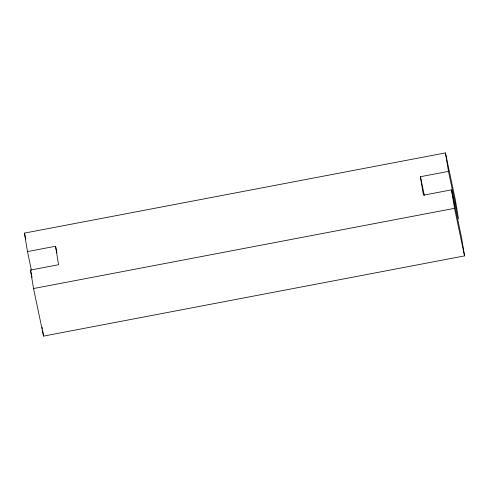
<?xml version="1.0" encoding="UTF-8"?>
<svg xmlns="http://www.w3.org/2000/svg" width="489" height="489" viewBox="0 0 489 489"><rect width="100%" height="100%" fill="white"/><g stroke="black" fill="none" stroke-linecap="round" stroke-linejoin="round"><path stroke-width="0.73" d="M31.394 270.166L27.476 251.584L24.45 233.112L445.448 152.904L455.467 200.459L458.499 218.938L448.474 171.376L445.448 152.904M27.476 251.584L55.544 246.242L56.95 252.929M55.544 246.242L58.57 264.714L30.501 270.062L33.533 288.541L43.552 336.096L464.55 255.888L461.524 237.416L451.5 189.854L423.437 195.203L420.406 176.725L448.474 171.376M33.533 288.541L454.525 208.332L451.5 189.854M454.525 208.332L464.55 255.888M420.406 176.725L424.324 195.3M24.45 233.112L25.703 239.054M30.501 270.062L32.072 277.495M42.103 327.227L42.341 328.706M42.586 330.185L43.552 336.096"/></g></svg>
